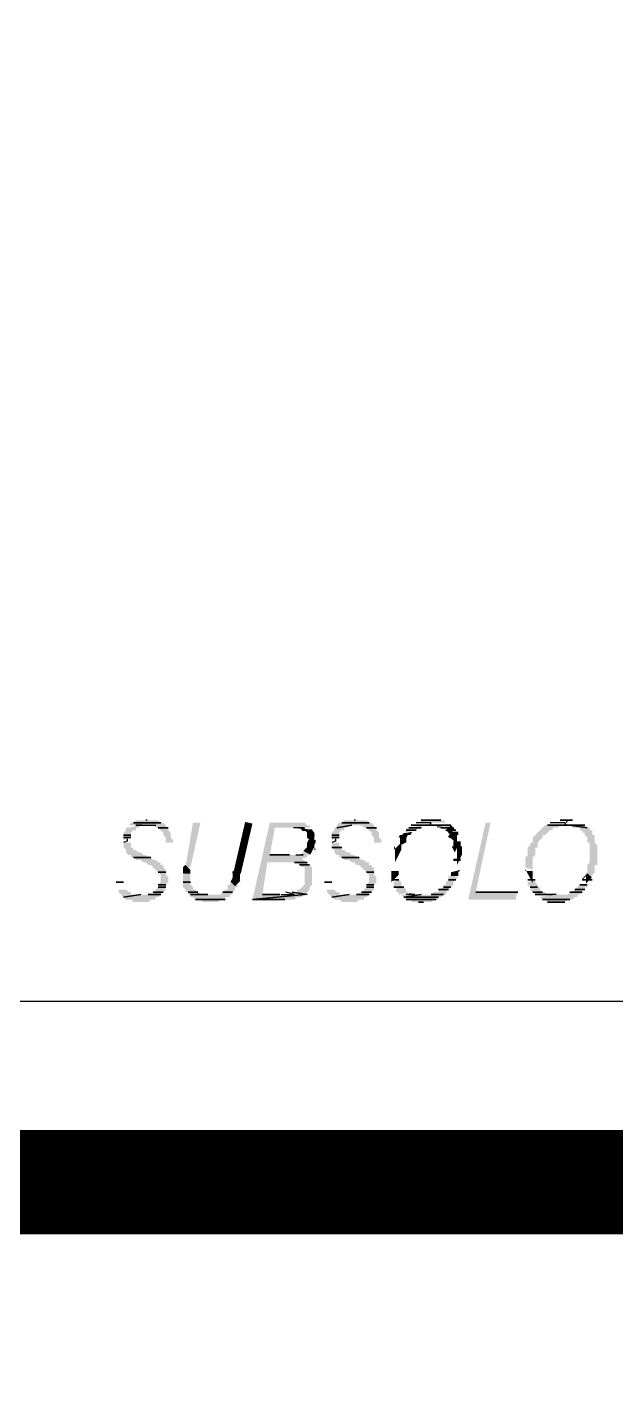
# Model space of a CAD drawing. Header units: millimetres. Extents: x 182 to 575, y -105 to 95.
# Drawn here: x 266.724 to 267.854, y 65.918 to 68.548 of the extents above; entities that cross this region are included whole.
import ezdxf

# ---------------------------------------------------------------- set-up
doc = ezdxf.new("R2010")
doc.units = ezdxf.units.MM
doc.header["$MEASUREMENT"] = 0
doc.layers.add('PDF_Geometry', color=7, linetype='Continuous')
doc.layers.add('PDF_Solid Fills', color=7, linetype='Continuous')

msp = doc.modelspace()

# ---------------------------------------------------------------- hatches: boundary and pattern name
at = {"layer": 'PDF_Solid Fills', "transparency": 33554559}
h = msp.add_hatch(color=256, dxfattribs=at)
h.paths.add_polyline_path([(266.9677, 68.4701), (266.9727, 68.4701), (266.9677, 68.4701)], flags=0)
h.paths.add_polyline_path([(266.9727, 68.4726), (266.9677, 68.4726), (266.9727, 68.4726)], flags=0)
h.paths.add_polyline_path([(266.9677, 68.4726), (266.9727, 68.4726), (266.9677, 68.4726)], flags=0)
h = msp.add_hatch(color=256, dxfattribs=at)
h.paths.add_polyline_path([(266.9802, 68.4826), (266.9852, 68.4826), (266.9802, 68.4826)], flags=0)
h.paths.add_polyline_path([(266.9852, 68.4826), (266.9802, 68.4826), (266.9852, 68.4826)], flags=0)
h.paths.add_polyline_path([(266.9777, 68.4826), (266.9877, 68.4826), (266.9777, 68.4826)], flags=0)
h.paths.add_polyline_path([(266.9877, 68.4826), (266.9777, 68.4826), (266.9877, 68.4826)], flags=0)
h.paths.add_polyline_path([(266.9727, 68.4801), (266.9927, 68.4801), (266.9727, 68.4801)], flags=0)
h.paths.add_polyline_path([(266.9927, 68.4801), (266.9727, 68.4801), (266.9927, 68.4801)], flags=0)
h = msp.add_hatch(color=256, dxfattribs=at)
h.paths.add_polyline_path([(266.9952, 68.4751), (266.9902, 68.4751), (266.9952, 68.4751)], flags=0)
h.paths.add_polyline_path([(266.9902, 68.4751), (266.9952, 68.4751), (266.9902, 68.4751)], flags=0)
h.paths.add_polyline_path([(266.9952, 68.4726), (266.9927, 68.4726), (266.9952, 68.4726)], flags=0)
h.paths.add_polyline_path([(266.9927, 68.4726), (266.9952, 68.4726), (266.9927, 68.4726)], flags=0)
h = msp.add_hatch(color=256, dxfattribs=at)
h.paths.add_polyline_path([(266.9927, 68.4676), (266.9952, 68.4676), (266.9927, 68.4676)], flags=0)
h.paths.add_polyline_path([(266.9952, 68.4651), (266.9902, 68.4651), (266.9952, 68.4651)], flags=0)
h.paths.add_polyline_path([(266.9902, 68.4651), (266.9952, 68.4651), (266.9902, 68.4651)], flags=0)
h = msp.add_hatch(color=256, dxfattribs=at)
h.paths.add_polyline_path([(266.9627, 68.4426), (266.9677, 68.4426), (266.9627, 68.4426)], flags=0)
h.paths.add_polyline_path([(266.9677, 68.4401), (266.9627, 68.4401), (266.9677, 68.4401)], flags=0)
h.paths.add_polyline_path([(266.9627, 68.4401), (266.9677, 68.4401), (266.9627, 68.4401)], flags=0)
h = msp.add_hatch(color=256, dxfattribs=at)
h.paths.add_polyline_path([(266.9877, 68.4526), (266.9927, 68.4526), (266.9877, 68.4526)], flags=0)
h.paths.add_polyline_path([(266.9927, 68.4526), (266.9877, 68.4526), (266.9927, 68.4526)], flags=0)
h.paths.add_polyline_path([(266.9927, 68.4501), (266.9902, 68.4501), (266.9927, 68.4501)], flags=0)
h.paths.add_polyline_path([(266.9902, 68.4476), (266.9952, 68.4476), (266.9902, 68.4476)], flags=0)
h.paths.add_polyline_path([(266.9952, 68.4451), (266.9902, 68.4451), (266.9952, 68.4451)], flags=0)
h.paths.add_polyline_path([(266.9902, 68.4451), (266.9952, 68.4451), (266.9902, 68.4451)], flags=0)
h.paths.add_polyline_path([(266.9927, 68.4426), (266.9902, 68.4426), (266.9927, 68.4426)], flags=0)
h.paths.add_polyline_path([(266.9877, 68.4401), (266.9927, 68.4401), (266.9877, 68.4401)], flags=0)
h.paths.add_polyline_path([(266.9927, 68.4401), (266.9877, 68.4401), (266.9927, 68.4401)], flags=0)
h.paths.add_polyline_path([(266.9877, 68.4401), (266.9927, 68.4401), (266.9877, 68.4401)], flags=0)
h = msp.add_hatch(color=256, dxfattribs=at)
h.paths.add_polyline_path([(266.9752, 68.4301), (266.9802, 68.4301), (266.9752, 68.4301)], flags=0)
h.paths.add_polyline_path([(266.9802, 68.4301), (266.9752, 68.4301), (266.9802, 68.4301)], flags=0)
h.paths.add_polyline_path([(266.9852, 68.4326), (266.9702, 68.4326), (266.9852, 68.4326)], flags=0)
h.paths.add_polyline_path([(266.9702, 68.4326), (266.9852, 68.4326), (266.9702, 68.4326)], flags=0)
h.paths.add_polyline_path([(266.9877, 68.4326), (266.9677, 68.4326), (266.9877, 68.4326)], flags=0)
h = msp.add_hatch(color=256, dxfattribs=at)
h.paths.add_polyline_path([(267.1252, 68.3676), (267.1202, 68.3676), (267.1252, 68.3676)], flags=0)
h.paths.add_polyline_path([(267.1202, 68.3676), (267.1252, 68.3676), (267.1202, 68.3676)], flags=0)
h.paths.add_polyline_path([(267.1252, 68.3676), (267.1202, 68.3676), (267.1252, 68.3676)], flags=0)
h = msp.add_hatch(color=256, dxfattribs=at)
h.paths.add_polyline_path([(267.1502, 68.3651), (267.1452, 68.3651), (267.1502, 68.3651)], flags=0)
h.paths.add_polyline_path([(267.1452, 68.3626), (267.1502, 68.3626), (267.1452, 68.3626)], flags=0)
h.paths.add_polyline_path([(267.1502, 68.3626), (267.1452, 68.3626), (267.1502, 68.3626)], flags=0)
h.paths.add_polyline_path([(267.1427, 68.3601), (267.1477, 68.3601), (267.1427, 68.3601)], flags=0)
h = msp.add_hatch(color=256, dxfattribs=at)
h.paths.add_polyline_path([(267.1452, 68.3751), (267.1502, 68.3751), (267.1452, 68.3751)], flags=0)
h.paths.add_polyline_path([(267.1502, 68.3751), (267.1452, 68.3751), (267.1502, 68.3751)], flags=0)
h.paths.add_polyline_path([(267.1452, 68.3751), (267.1502, 68.3751), (267.1452, 68.3751)], flags=0)
h.paths.add_polyline_path([(267.1527, 68.3701), (267.1477, 68.3701), (267.1527, 68.3701)], flags=0)
h = msp.add_hatch(color=256, dxfattribs=at)
h.paths.add_polyline_path([(267.1227, 68.3401), (267.1177, 68.3401), (267.1227, 68.3401)], flags=0)
h.paths.add_polyline_path([(267.1177, 68.3401), (267.1227, 68.3401), (267.1177, 68.3401)], flags=0)
h.paths.add_polyline_path([(267.1227, 68.3376), (267.1177, 68.3376), (267.1227, 68.3376)], flags=0)
h.paths.add_polyline_path([(267.1177, 68.3376), (267.1227, 68.3376), (267.1177, 68.3376)], flags=0)
h.paths.add_polyline_path([(267.1227, 68.3376), (267.1177, 68.3376), (267.1227, 68.3376)], flags=0)
h = msp.add_hatch(color=256, dxfattribs=at)
h.paths.add_polyline_path([(267.1402, 68.3576), (267.1452, 68.3576), (267.1402, 68.3576)], flags=0)
h.paths.add_polyline_path([(267.1452, 68.3576), (267.1402, 68.3576), (267.1452, 68.3576)], flags=0)
h.paths.add_polyline_path([(267.1377, 68.3551), (267.1452, 68.3551), (267.1377, 68.3551)], flags=0)
h = msp.add_hatch(color=256, dxfattribs=at)
h.paths.add_polyline_path([(266.9421, 67.0158), (266.9183, 67.011), (266.9135, 67.011), (266.9135, 67.0062), (266.9088, 67.0015), (266.9088, 66.9872), (266.9231, 66.992), (266.9231, 67.0015), (266.9278, 67.0062), (266.9326, 67.0062), (266.9326, 67.011), (266.9373, 67.011)])
h.paths.add_polyline_path([(266.9675, 67.0142), (266.9707, 67.011), (266.9754, 67.011), (266.9802, 67.0062), (266.985, 67.0015), (266.985, 66.9967), (266.9897, 66.992), (266.9897, 66.9824), (267.004, 66.9824), (267.004, 66.9872), (266.9993, 66.992), (266.9993, 67.0015), (266.9945, 67.0062), (266.9945, 67.011), (266.9897, 67.011), (266.9897, 67.0158), (266.985, 67.0205), (266.9802, 67.0205), (266.9754, 67.0253), (266.9326, 67.0253), (266.9278, 67.0205), (266.9231, 67.0205), (266.9183, 67.0158), (266.9421, 67.0158), (266.9564, 67.0158)])
for points in [[(267.0278, 66.9348), (267.0373, 66.9348), (267.0564, 67.0205), (267.0421, 67.0205)], [(267.2659, 66.9396), (267.2612, 66.9443), (267.2564, 66.9443), (267.2564, 66.9491), (267.2516, 66.9491), (267.2557, 66.9532), (267.2612, 66.9539), (267.2612, 66.9586), (267.2659, 66.9586), (267.2707, 66.9634), (267.2564, 66.9682), (267.2564, 66.9634), (267.2516, 66.9634), (267.2516, 66.9586), (267.1897, 66.9586), (267.1993, 67.011), (267.2659, 67.011), (267.2659, 67.0158), (267.2612, 67.0158), (267.2564, 67.0205), (267.1897, 67.0205), (267.1564, 66.8729), (267.2373, 66.8729), (267.2416, 66.8772), (267.2516, 66.8777), (267.2516, 66.882), (267.2564, 66.8824), (267.1754, 66.8824), (267.185, 66.9443), (267.2373, 66.9443), (267.2431, 66.9434), (267.2469, 66.9396), (267.2516, 66.9348), (267.2564, 66.9348), (267.2564, 66.9015), (267.2516, 66.8967), (267.2469, 66.892), (267.2421, 66.892), (267.2421, 66.8872), (267.2231, 66.8872), (267.2612, 66.8824), (267.2612, 66.8872), (267.2659, 66.892), (267.2659, 66.8967), (267.2707, 66.9015), (267.2707, 66.9348)], [(267.3412, 67.0148), (267.3469, 67.0158), (267.3564, 67.0158), (267.3675, 67.0142), (267.3707, 67.011), (267.3754, 67.011), (267.3802, 67.0062), (267.385, 67.0015), (267.385, 66.9967), (267.3897, 66.992), (267.3897, 66.9824), (267.404, 66.9824), (267.404, 66.9872), (267.3993, 66.992), (267.3993, 67.0015), (267.3945, 67.0062), (267.3945, 67.011), (267.3897, 67.011), (267.3897, 67.0158), (267.385, 67.0205), (267.3802, 67.0205), (267.3754, 67.0253), (267.3326, 67.0253), (267.3278, 67.0205), (267.3231, 67.0205), (267.3183, 67.0158), (267.3183, 67.011), (267.3135, 67.011), (267.3135, 67.0062), (267.3088, 67.0015), (267.3088, 66.9872), (267.3231, 66.992), (267.3231, 67.0015), (267.3278, 67.0062), (267.3326, 67.0062), (267.3326, 67.011), (267.3373, 67.011)], [(267.5231, 67.0253), (267.4802, 67.0253), (267.4754, 67.0205), (267.5278, 67.0205)], [(267.6612, 66.8729), (267.6659, 66.8872), (267.585, 66.8872), (267.6135, 67.0205), (267.604, 67.0205), (267.5707, 66.8729)], [(267.2576, 67.0051), (267.2612, 67.0015), (267.2612, 66.992), (267.2659, 66.9872), (267.2754, 66.9872), (267.2754, 67.0015), (267.2707, 67.0062), (267.2469, 67.011), (267.2516, 67.0062)], [(267.4564, 67.011), (267.4516, 67.011), (267.4516, 67.0062), (267.4469, 67.0015), (267.4707, 67.0062), (267.4754, 67.011), (267.4802, 67.011), (267.485, 67.0158)], [(267.5373, 67.0158), (267.4993, 67.0158), (267.5421, 67.011)], [(267.5278, 67.0062), (267.5326, 67.0015), (267.5516, 66.9967), (267.5516, 67.0015)], [(266.9707, 66.9491), (266.9659, 66.9491), (266.9612, 66.9539), (266.9564, 66.9539), (266.9516, 66.9586), (266.9469, 66.9586), (266.9421, 66.9634), (266.9373, 66.9634), (266.9326, 66.9682), (266.9278, 66.9682), (266.9278, 66.9729), (266.9231, 66.9729), (266.9231, 66.9824), (266.9088, 66.9824), (266.9088, 66.9729), (266.9135, 66.9682), (266.9135, 66.9634), (266.9183, 66.9586), (266.9231, 66.9586), (266.9231, 66.9539), (266.9278, 66.9539), (266.9326, 66.9491), (266.9421, 66.9491), (266.9469, 66.9443), (266.9516, 66.9443), (266.9564, 66.9396), (266.9612, 66.9396), (266.9659, 66.9348), (266.9707, 66.9301), (266.9754, 66.9253), (266.9802, 66.9205), (266.9802, 66.9062), (266.9754, 66.9015), (266.9754, 66.8967), (266.9707, 66.892), (266.9707, 66.8872), (266.9659, 66.8872), (266.9659, 66.8824), (266.9231, 66.8824), (266.9231, 66.8872), (266.9183, 66.8872), (266.9135, 66.892), (266.8992, 66.892), (266.8992, 66.8872), (266.904, 66.8824), (266.9088, 66.8777), (266.9135, 66.8729), (266.9231, 66.8729), (266.9278, 66.8681), (266.9564, 66.8681), (266.9612, 66.8729), (266.9707, 66.8729), (266.9707, 66.8777), (266.9754, 66.8777), (266.9802, 66.8824), (266.9897, 66.892), (266.9897, 66.9015), (266.9945, 66.9062), (266.9945, 66.9158), (266.9897, 66.9205), (266.9897, 66.9301), (266.985, 66.9348), (266.985, 66.9396), (266.9802, 66.9396), (266.9802, 66.9443), (266.9754, 66.9443)], [(267.3707, 66.9491), (267.3659, 66.9491), (267.3612, 66.9539), (267.3564, 66.9539), (267.3516, 66.9586), (267.3469, 66.9586), (267.3421, 66.9634), (267.3373, 66.9634), (267.3326, 66.9682), (267.3278, 66.9682), (267.3278, 66.9729), (267.3231, 66.9777), (267.3231, 66.9824), (267.3088, 66.9824), (267.3088, 66.9729), (267.3135, 66.9682), (267.3135, 66.9634), (267.3183, 66.9586), (267.3231, 66.9586), (267.3231, 66.9539), (267.3278, 66.9539), (267.3326, 66.9491), (267.3421, 66.9491), (267.3469, 66.9443), (267.3516, 66.9443), (267.3564, 66.9396), (267.3612, 66.9396), (267.3659, 66.9348), (267.3707, 66.9301), (267.3754, 66.9253), (267.3802, 66.9205), (267.3802, 66.9062), (267.3754, 66.9015), (267.3754, 66.8967), (267.3707, 66.892), (267.3707, 66.8872), (267.3659, 66.8872), (267.3659, 66.8824), (267.3231, 66.8824), (267.3231, 66.8872), (267.3183, 66.8872), (267.3135, 66.892), (267.2993, 66.892), (267.2993, 66.8872), (267.304, 66.8824), (267.3088, 66.8777), (267.3135, 66.8729), (267.3231, 66.8729), (267.3278, 66.8681), (267.3564, 66.8681), (267.3612, 66.8729), (267.3707, 66.8729), (267.3707, 66.8777), (267.3754, 66.8777), (267.3802, 66.8824), (267.3897, 66.892), (267.3897, 66.9015), (267.3945, 66.9062), (267.3945, 66.9158), (267.3897, 66.9205), (267.3897, 66.9348), (267.385, 66.9348), (267.385, 66.9396), (267.3802, 66.9396), (267.3802, 66.9443), (267.3754, 66.9443)], [(267.0231, 66.8967), (267.0278, 66.892), (267.0278, 66.8872), (267.0326, 66.8872), (267.0326, 66.8824), (267.0516, 66.8872), (267.0469, 66.892), (267.0421, 66.892), (267.0421, 66.8967), (267.0373, 66.9015), (267.0373, 66.9253), (267.0231, 66.9205)], [(267.5183, 66.8777), (267.5231, 66.8824), (267.5278, 66.8824), (267.5278, 66.8872), (267.5326, 66.892), (267.5373, 66.8967), (267.5421, 66.9015), (267.5421, 66.9062), (267.5469, 66.911), (267.5516, 66.9158), (267.5373, 66.9205), (267.5326, 66.9158), (267.5326, 66.911), (267.5278, 66.9062), (267.5278, 66.9015), (267.5231, 66.9015), (267.5231, 66.8967), (267.5183, 66.892), (267.5135, 66.892), (267.5135, 66.8872), (267.504, 66.8872), (267.4993, 66.8824), (267.4421, 66.8824), (267.4469, 66.8777), (267.4516, 66.8729), (267.4612, 66.8729), (267.4612, 66.8681), (267.4993, 66.8681), (267.504, 66.8729), (267.5135, 66.8729), (267.5135, 66.8777)], [(267.5516, 66.9253), (267.5564, 66.9301), (267.5373, 66.9253)], [(267.1088, 66.9015), (267.1088, 66.892), (267.104, 66.892), (267.0993, 66.8872), (267.0945, 66.8824), (267.0373, 66.8824), (267.0373, 66.8777), (267.0421, 66.8777), (267.0469, 66.8729), (267.0564, 66.8729), (267.0612, 66.8681), (267.0897, 66.8681), (267.0945, 66.8729), (267.104, 66.8729), (267.104, 66.8777), (267.1135, 66.8777), (267.1135, 66.8824), (267.1183, 66.8824), (267.1183, 66.8872), (267.1231, 66.892), (267.1231, 66.8967), (267.1278, 66.8967), (267.1278, 66.9015), (267.1135, 66.9062), (267.1135, 66.9015)], [(267.4516, 66.892), (267.4469, 66.8967), (267.4421, 66.9015), (267.4421, 66.9062), (267.4373, 66.911), (267.4278, 66.9062), (267.4278, 66.8967), (267.4326, 66.8967), (267.4326, 66.8872), (267.4373, 66.8872), (267.4373, 66.8824), (267.4612, 66.8872), (267.4516, 66.8872)], [(267.6993, 66.8824), (267.7231, 66.8824), (267.7183, 66.8872), (267.7135, 66.8872), (267.7088, 66.892), (267.7088, 66.8967), (267.704, 66.8967), (267.704, 66.9015), (267.6993, 66.9062), (267.6993, 66.911), (267.685, 66.9062), (267.685, 66.9015), (267.6897, 66.8967), (267.6897, 66.892), (267.6945, 66.8872)], [(267.7802, 66.8777), (267.7802, 66.8824), (267.785, 66.8824), (267.7897, 66.8872), (267.7897, 66.892), (267.7945, 66.892), (267.7945, 66.8967), (267.7993, 66.8967), (267.7993, 66.9015), (267.785, 66.9015), (267.7802, 66.8967), (267.7754, 66.892), (267.7707, 66.8872), (267.7659, 66.8872), (267.7612, 66.8824), (267.7421, 66.8824), (267.704, 66.8777), (267.7088, 66.8777), (267.7135, 66.8729), (267.7183, 66.8729), (267.7231, 66.8681), (267.7564, 66.8681), (267.7612, 66.8729), (267.7707, 66.8729), (267.7754, 66.8777)]]:
    msp.add_hatch(color=256, dxfattribs=at).paths.add_polyline_path(points)
h = msp.add_hatch(color=256, dxfattribs=at)
h.paths.add_polyline_path([(267.7666, 67.0151), (267.7707, 67.011), (267.785, 67.011), (267.785, 67.0062), (267.7897, 67.0062), (267.7897, 67.0015), (267.7945, 67.0015), (267.7945, 66.9967), (267.7993, 66.992), (267.7993, 66.9824), (267.804, 66.9824), (267.804, 66.9443), (267.7993, 66.9396), (267.7993, 66.9253), (267.7945, 66.9205), (267.8088, 66.9158), (267.8088, 66.9205), (267.8135, 66.9253), (267.8135, 66.9396), (267.8183, 66.9396), (267.8183, 66.9777), (267.8135, 66.9824), (267.8135, 66.9967), (267.8088, 66.9967), (267.8088, 67.0062), (267.804, 67.0062), (267.804, 67.011), (267.7993, 67.011), (267.7945, 67.0158), (267.7612, 67.0158)])
h.paths.add_polyline_path([(267.7469, 67.0158), (267.7183, 67.0158), (267.7135, 67.011), (267.7088, 67.0062), (267.704, 67.0015), (267.6993, 66.9967), (267.6945, 66.992), (267.6945, 66.9824), (267.6897, 66.9824), (267.6897, 66.9777), (267.685, 66.9729), (267.685, 66.9586), (267.6802, 66.9539), (267.6802, 66.9348), (267.6945, 66.9301), (267.6945, 66.9539), (267.6993, 66.9586), (267.6993, 66.9729), (267.704, 66.9729), (267.704, 66.9824), (267.7088, 66.9872), (267.7135, 66.992), (267.7135, 66.9967), (267.7183, 66.9967), (267.7231, 67.0015), (267.7278, 67.0062), (267.7326, 67.0062), (267.7326, 67.011), (267.7421, 67.011)])
h = msp.add_hatch(color=256, dxfattribs=at)
h.paths.add_polyline_path([(267.2564, 66.9205), (267.2707, 66.9205), (267.2564, 66.9205)], flags=0)
h.paths.add_polyline_path([(267.2707, 66.9158), (267.2564, 66.9158), (267.2707, 66.9158)], flags=0)
h.paths.add_polyline_path([(267.2564, 66.911), (267.2707, 66.911), (267.2564, 66.911)], flags=0)
h.paths.add_polyline_path([(267.2707, 66.9062), (267.2564, 66.9062), (267.2707, 66.9062)], flags=0)
h.paths.add_polyline_path([(267.2516, 66.8967), (267.2659, 66.8967), (267.2516, 66.8967)], flags=0)
h.paths.add_polyline_path([(267.2659, 66.892), (267.2469, 66.892), (267.2659, 66.892)], flags=0)
h.paths.add_polyline_path([(267.2421, 66.892), (267.2612, 66.8872), (267.2421, 66.892)], flags=0)
h = msp.add_hatch(color=256, dxfattribs=at)
h.paths.add_polyline_path([(267.0502, 66.5851), (267.0427, 66.5851), (267.0502, 66.5851)], flags=0)
h.paths.add_polyline_path([(267.0427, 66.5826), (267.0502, 66.5826), (267.0427, 66.5826)], flags=0)
h.paths.add_polyline_path([(267.0527, 66.5776), (267.0452, 66.5776), (267.0527, 66.5776)], flags=0)
h.paths.add_polyline_path([(267.0452, 66.5751), (267.0552, 66.5751), (267.0452, 66.5751)], flags=0)
h.paths.add_polyline_path([(267.0552, 66.5751), (267.0452, 66.5751), (267.0552, 66.5751)], flags=0)
h = msp.add_hatch(color=256, dxfattribs=at)
h.paths.add_polyline_path([(267.2202, 66.5851), (267.2127, 66.5851), (267.2202, 66.5851)], flags=0)
h.paths.add_polyline_path([(267.2127, 66.5826), (267.2202, 66.5826), (267.2127, 66.5826)], flags=0)
h.paths.add_polyline_path([(267.2252, 66.5751), (267.2177, 66.5751), (267.2252, 66.5751)], flags=0)
h = msp.add_hatch(color=256, dxfattribs=at)
h.paths.add_polyline_path([(267.2677, 66.5826), (267.2752, 66.5826), (267.2677, 66.5826)], flags=0)
h.paths.add_polyline_path([(267.2627, 66.5751), (267.2702, 66.5751), (267.2627, 66.5751)], flags=0)
h.paths.add_polyline_path([(267.2602, 66.5726), (267.2677, 66.5726), (267.2602, 66.5726)], flags=0)

# ---------------------------------------------------------------- linework, layer by layer
at = {"layer": 'PDF_Geometry', "lineweight": 25}
for points in [[(255.2802, 66.6777), (259.5945, 66.6777), (267.9183, 66.6777), (267.9183, 70.3586), (259.7945, 70.3586), (259.7945, 69.7967)], [(266.9802, 67.0205), (266.9278, 67.0205), (266.9802, 67.0205)], [(266.9278, 67.0205), (266.9802, 67.0205), (266.9278, 67.0205)], [(266.954, 67.0253), (266.9516, 67.0253), (266.9516, 67.0253), (266.9516, 67.0253), (266.9516, 67.0253)], [(267.3802, 67.0205), (267.3278, 67.0205), (267.3802, 67.0205)], [(267.3278, 67.0205), (267.3802, 67.0205), (267.3278, 67.0205)], [(267.354, 67.0253), (267.3516, 67.0253), (267.3516, 67.0253), (267.3516, 67.0253), (267.3516, 67.0253)], [(267.5183, 67.0158), (267.4969, 67.0158), (267.4993, 67.0205), (267.4707, 67.0205)], [(267.5183, 67.0253), (267.4802, 67.0253), (267.5183, 67.0253)], [(267.4802, 67.0253), (267.5183, 67.0253), (267.4802, 67.0253)], [(267.7754, 67.0158), (267.7588, 67.0158), (267.7564, 67.0205), (267.7278, 67.0205)], [(267.7469, 67.0253), (267.7707, 67.0253), (267.7469, 67.0253)], [(267.7588, 67.0253), (267.7564, 67.0253), (267.7564, 67.0253), (267.7612, 67.0253), (267.7612, 67.0253), (267.7612, 67.0253), (267.7588, 67.0205), (267.7588, 67.0205)], [(266.9088, 66.9967), (266.9231, 66.9967), (266.9088, 66.9967)], [(266.9231, 66.992), (266.9088, 66.992), (266.9231, 66.992)], [(266.9445, 67.0158), (266.9326, 67.0158), (266.9707, 67.0158)], [(266.9754, 67.011), (266.9945, 67.011), (266.9754, 67.011)], [(267.2445, 67.011), (267.2564, 67.011), (267.235, 67.011)], [(267.2516, 67.0062), (267.2707, 67.0062), (267.2516, 67.0062)], [(267.2612, 66.9967), (267.2754, 66.9967), (267.2612, 66.9967)], [(267.3088, 66.9967), (267.3231, 66.9967), (267.3088, 66.9967)], [(267.3231, 66.992), (267.3088, 66.992), (267.3231, 66.992)], [(267.3754, 67.011), (267.3945, 67.011), (267.3754, 67.011)], [(267.4707, 67.0062), (267.4516, 67.0062), (267.4707, 67.0062)], [(267.4802, 67.011), (267.4564, 67.011), (267.4802, 67.011)], [(267.4612, 67.0158), (267.5373, 67.0158), (267.4612, 67.0158)], [(267.4873, 67.0158), (267.4754, 67.0158), (267.4969, 67.0158)], [(267.5112, 67.0134), (267.5302, 67.011), (267.5231, 67.011)], [(267.5421, 67.011), (267.5183, 67.011), (267.5421, 67.011)], [(267.5469, 67.0062), (267.5278, 67.0062), (267.5469, 67.0062)], [(267.5278, 67.0062), (267.5469, 67.0062), (267.5278, 67.0062)], [(267.5326, 67.0015), (267.5516, 67.0015), (267.5326, 67.0015)], [(267.7945, 67.0158), (267.7231, 67.0158), (267.7945, 67.0158)], [(266.9159, 66.9896), (266.9159, 66.9848), (266.9088, 66.9824)], [(267.3159, 66.9896), (267.3159, 66.9848), (267.3088, 66.9824)], [(267.3278, 66.9729), (267.3088, 66.9729), (267.3278, 66.9729)], [(266.9612, 66.9539), (266.9278, 66.9539), (266.9612, 66.9539)], [(267.1897, 66.9586), (267.2278, 66.9586), (267.1897, 66.9586)], [(267.2373, 66.9443), (267.2612, 66.9443), (267.2373, 66.9443)], [(267.2397, 66.9586), (267.254, 66.9586), (267.2492, 66.9586)], [(267.2469, 66.9396), (267.2659, 66.9396), (267.2469, 66.9396)], [(267.2659, 66.9396), (267.2469, 66.9396), (267.2659, 66.9396)], [(267.3612, 66.9539), (267.3278, 66.9539), (267.3612, 66.9539)], [(266.9754, 66.9253), (266.9897, 66.9253), (266.9754, 66.9253)], [(267.1183, 66.9253), (267.1326, 66.9253), (267.1183, 66.9253)], [(267.3754, 66.9253), (267.3897, 66.9253), (267.3754, 66.9253)], [(266.9088, 66.9062), (266.8945, 66.9062), (266.9088, 66.9062)], [(266.985, 66.8872), (266.9659, 66.8872), (266.985, 66.8872)], [(266.9897, 66.9015), (266.9754, 66.9015), (266.9897, 66.9015)], [(266.9754, 66.8967), (266.9897, 66.8967), (266.9754, 66.8967)], [(267.0373, 66.9062), (267.0231, 66.9062), (267.0373, 66.9062)], [(267.0231, 66.9062), (267.0373, 66.9062), (267.0231, 66.9062)], [(267.0516, 66.8872), (267.0326, 66.8872), (267.0516, 66.8872)], [(267.1183, 66.8872), (267.0993, 66.8872), (267.1183, 66.8872)], [(267.0993, 66.8872), (267.1183, 66.8872), (267.0993, 66.8872)], [(267.2112, 66.8824), (267.2373, 66.8824), (267.2207, 66.8872)], [(267.3088, 66.9062), (267.2945, 66.9062), (267.3088, 66.9062)], [(267.385, 66.8872), (267.3659, 66.8872), (267.385, 66.8872)], [(267.3897, 66.9015), (267.3754, 66.9015), (267.3897, 66.9015)], [(267.3754, 66.8967), (267.3897, 66.8967), (267.3754, 66.8967)], [(267.4231, 66.911), (267.4373, 66.911), (267.4231, 66.911)], [(267.4373, 66.911), (267.4231, 66.911), (267.4373, 66.911)], [(267.4469, 66.8967), (267.4278, 66.8967), (267.4469, 66.8967)], [(267.4469, 66.8967), (267.4326, 66.8967), (267.4469, 66.8967)], [(267.5326, 66.892), (267.5135, 66.892), (267.5326, 66.892)], [(267.5373, 66.8967), (267.5231, 66.8967), (267.5373, 66.8967)], [(267.5326, 66.911), (267.5469, 66.911), (267.5326, 66.911)], [(267.5469, 66.911), (267.5326, 66.911), (267.5469, 66.911)], [(267.6659, 66.8872), (267.585, 66.8872), (267.6659, 66.8872)], [(267.685, 66.911), (267.6993, 66.911), (267.685, 66.911)], [(267.6993, 66.911), (267.685, 66.911), (267.6993, 66.911)], [(267.704, 66.8967), (267.6897, 66.8967), (267.704, 66.8967)], [(267.6897, 66.8967), (267.704, 66.8967), (267.6897, 66.8967)], [(267.7135, 66.8872), (267.6945, 66.8872), (267.7135, 66.8872)], [(267.6945, 66.8872), (267.7135, 66.8872), (267.6945, 66.8872)], [(267.7659, 66.8872), (267.7897, 66.8872), (267.7659, 66.8872)], [(267.7754, 66.892), (267.7945, 66.892), (267.7754, 66.892)], [(267.785, 66.9015), (267.7993, 66.9015), (267.785, 66.9015)], [(267.7897, 66.911), (267.8088, 66.911), (267.7897, 66.911)], [(266.9802, 66.8824), (266.9564, 66.8824), (266.9802, 66.8824)], [(267.0635, 66.8824), (267.0469, 66.8824), (267.054, 66.8848)], [(267.0469, 66.8729), (267.104, 66.8729), (267.0469, 66.8729)], [(267.1754, 66.8824), (267.2088, 66.8824), (267.1754, 66.8824)], [(267.3802, 66.8824), (267.3564, 66.8824), (267.3802, 66.8824)], [(267.4469, 66.8777), (267.5135, 66.8777), (267.4469, 66.8777)], [(267.4683, 66.8824), (267.4516, 66.8824), (267.4612, 66.8848)], [(267.5088, 66.8729), (267.4516, 66.8729), (267.5088, 66.8729)], [(267.485, 66.8681), (267.4754, 66.8681), (267.485, 66.8681)], [(267.6993, 66.8824), (267.7278, 66.8824), (267.6993, 66.8824)], [(267.7135, 66.8729), (267.7659, 66.8729), (267.7135, 66.8729)], [(267.7397, 66.8824), (267.7183, 66.8824), (267.7326, 66.8824)], [(267.7564, 66.8681), (267.7231, 66.8681), (267.7564, 66.8681)]]:
    msp.add_lwpolyline(points, dxfattribs=at)
for points, const_width in [([(267.1493, 67.0205), (267.1278, 66.9277), (267.1254, 66.9229), (267.1254, 66.9181), (267.1254, 66.9134), (267.1231, 66.9086), (267.1278, 66.9039)], 0.0143), ([(267.5326, 67.011), (267.535, 67.0086), (267.5397, 67.0039)], 0.0135), ([(267.2707, 66.9872), (267.2707, 66.9848), (267.2683, 66.9801), (267.2683, 66.9753), (267.2683, 66.9705), (267.2659, 66.9682), (267.2707, 66.9658)], 0.0143), ([(267.0326, 66.9348), (267.0302, 66.9324), (267.0302, 66.9277), (267.0302, 66.9229)], 0.0143), ([(267.5445, 66.9253), (267.5445, 66.9229), (267.5445, 66.9181)], 0.0143)]:
    msp.add_lwpolyline(points, dxfattribs=dict(at, const_width=const_width))
for points in [[(267.3469, 67.0158), (267.3183, 67.011), (267.3469, 67.0158)], [(267.7659, 67.0158), (267.7993, 67.011), (267.7659, 67.0158)], [(267.2326, 66.8872), (267.2612, 66.8824), (267.2326, 66.8872)], [(266.9421, 66.8824), (266.9088, 66.8777), (266.9421, 66.8824)], [(267.0707, 66.8824), (267.0373, 66.8824), (267.0707, 66.8824)], [(267.2564, 66.8824), (267.1564, 66.8729), (267.2564, 66.8824)], [(267.2183, 66.8729), (267.1564, 66.8729), (267.2183, 66.8729)], [(267.3421, 66.8824), (267.3088, 66.8777), (267.3421, 66.8824)], [(267.4802, 66.8824), (267.4469, 66.8777), (267.4802, 66.8824)], [(267.4993, 66.8824), (267.5231, 66.8824), (267.4993, 66.8824)]]:
    msp.add_lwpolyline(points, close=True, dxfattribs=at)
for points in [[(267.4683, 67.0039, 0, 0, 0), (267.454, 67.0015, 0.0143, 0.0143, 0), (267.4516, 66.9967, 0, 0, 0), (267.4469, 66.9967, 0.0135, 0.0135, 0), (267.4445, 66.992, 0.0143, 0.0143, 0), (267.4445, 66.9872, 0.0143, 0.0143, 0), (267.4397, 66.9848, 0, 0, 0), (267.4397, 66.9801, 0, 0, 0), (267.435, 66.9753, 0.0143, 0.0143, 0), (267.435, 66.9705, 0.0143, 0.0143, 0), (267.4326, 66.9658, 0.0143, 0.0143, 0), (267.4302, 66.961, 0, 0, 0), (267.4302, 66.9562, 0, 0, 0), (267.4302, 66.9515, 0, 0, 0), (267.4302, 66.9467, 0, 0, 0), (267.4302, 66.942, 0, 0, 0), (267.4302, 66.9372, 0, 0, 0), (267.4302, 66.9324, 0, 0, 0), (267.4302, 66.9277, 0.0143, 0.0143, 0), (267.4302, 66.9229, 0.0143, 0.0143, 0), (267.4302, 66.9181, 0.0143, 0.0143, 0), (267.4302, 66.9134, 0, 0, 0), (267.4254, 66.9086, 0, 0, 0)], [(267.535, 66.9991, 0.0135, 0.0135, 0), (267.5445, 66.9943, 0.0143, 0.0143, 0), (267.5493, 66.9896, 0, 0, 0), (267.5493, 66.9848, 0.0143, 0.0143, 0), (267.5493, 66.9801, 0.0143, 0.0143, 0), (267.5493, 66.9753, 0.019, 0.019, 0), (267.5493, 66.9705, 0.0143, 0.0143, 0), (267.5516, 66.9658, 0.0143, 0.0143, 0), (267.5516, 66.961, 0.0143, 0.0143, 0), (267.5493, 66.9562, 0, 0, 0), (267.5493, 66.9515, 0.0143, 0.0143, 0), (267.5493, 66.9467, 0, 0, 0), (267.5493, 66.942, 0, 0, 0), (267.5493, 66.9372, 0, 0, 0), (267.5493, 66.9324, 0, 0, 0), (267.5397, 66.9277, 0, 0, 0)], [(267.6873, 66.9324, 0, 0, 0), (267.6873, 66.9277, 0.0143, 0.0143, 0), (267.6873, 66.9229, 0.0143, 0.0143, 0), (267.6873, 66.9181, 0, 0, 0), (267.6897, 66.9134, 0, 0, 0), (267.685, 66.9086, 0, 0, 0)], [(267.7945, 66.9181, 0.0143, 0.0143, 0), (267.7993, 66.9134, 0.0101, 0.0101, 0), (267.7969, 66.911, 0, 0, 0), (267.7969, 66.9062, 0, 0, 0), (267.7921, 66.9015, 0, 0, 0)]]:
    msp.add_lwpolyline(points, format="xyseb", dxfattribs=at)
at = {"layer": 'PDF_Geometry', "color": 254, "lineweight": 20, "true_color": 0xdddddd, "const_width": 0.2}
msp.add_lwpolyline([(302.8326, 66.2062), (276.804, 66.2062), (276.804, 65.0586), (268.5897, 65.0586), (268.5897, 66.3301), (255.2802, 66.3301)], dxfattribs=at)

doc.saveas('drawing.dxf')
